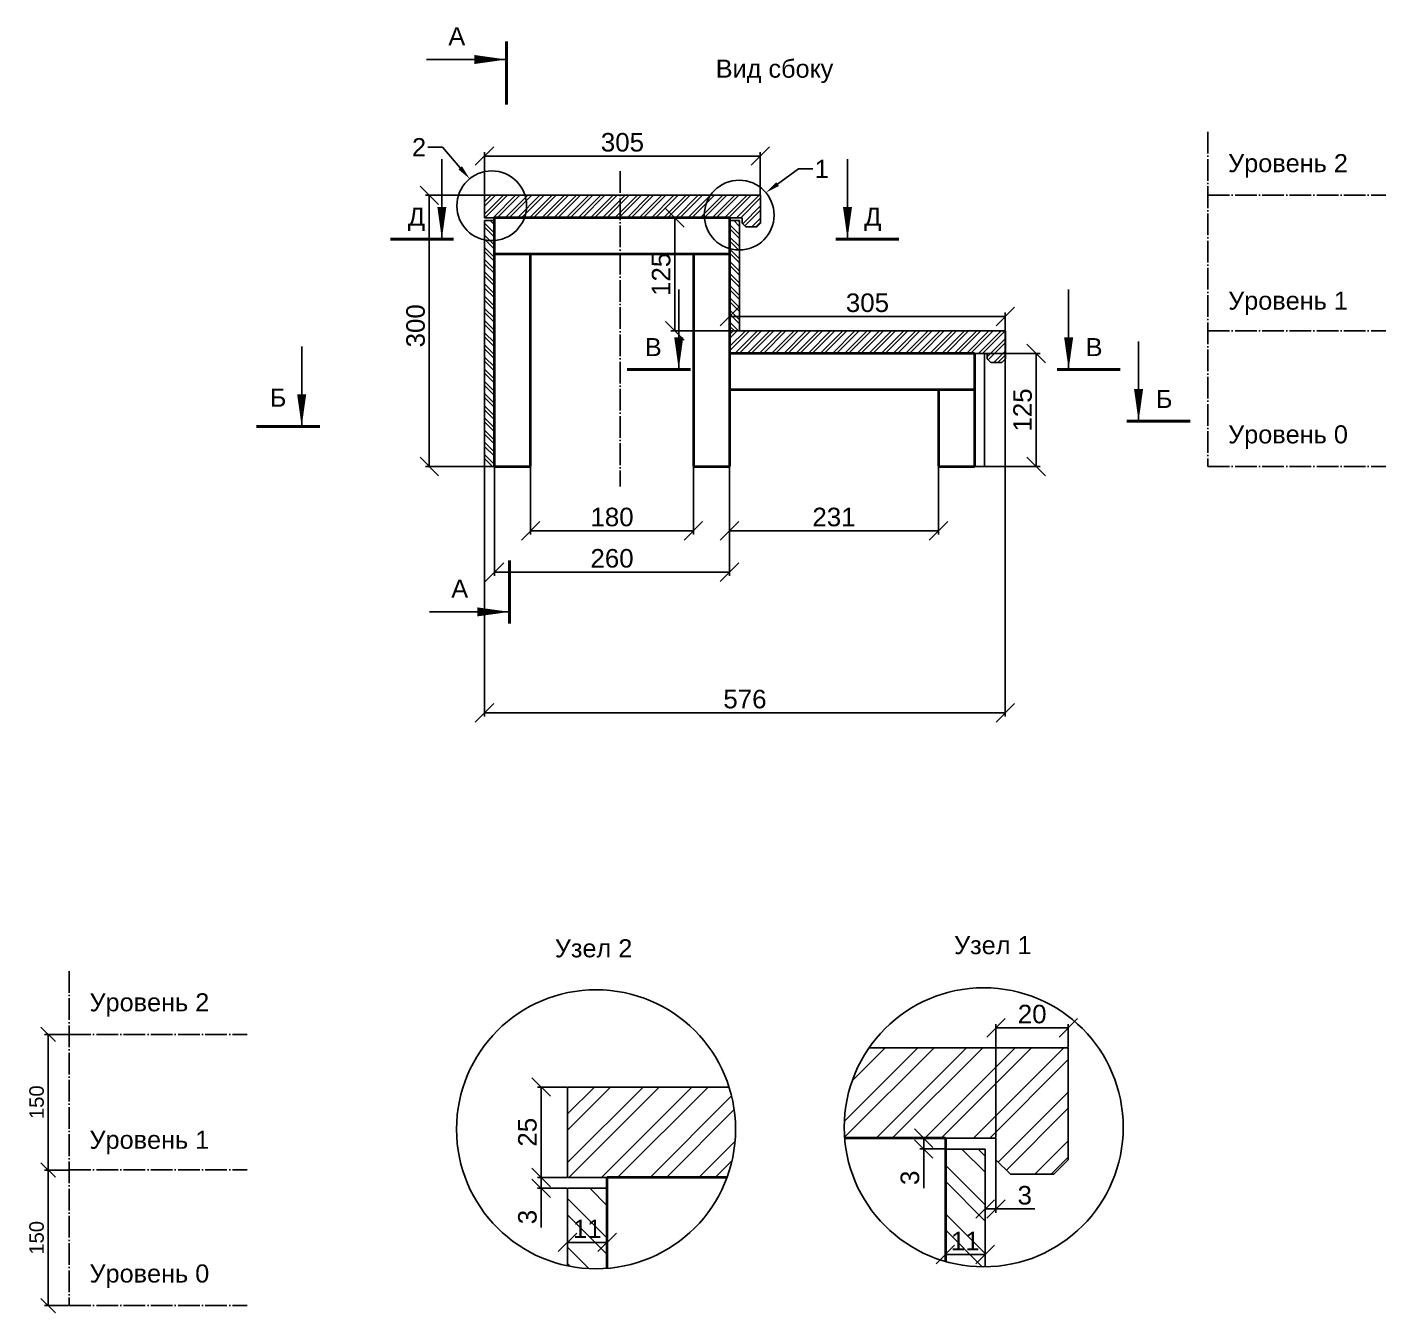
# Model space of a CAD drawing. Header units: millimetres. Extents: x 98348 to 106428, y 184127 to 187088.
# Drawn here: x 102972 to 104475, y 184261 to 185683 of the extents above; entities that cross this region are included whole.
import ezdxf
from ezdxf import colors
from ezdxf.entities.mleader import LeaderData, LeaderLine
from ezdxf.math import Vec2, Vec3

# ---------------------------------------------------------------- set-up
doc = ezdxf.new("R2010")
doc.units = ezdxf.units.MM
doc.linetypes.add('ACAD_ISO04W100', pattern=[30, 24, -3, 0, -3])
for name, color, linetype in [('Доска МПК 11х145х3000', 32, 'Continuous'), ('Заливка доски', 32, 'Continuous'), ('Заливка ступени', 52, 'Continuous'), ('Оси', 120, 'ACAD_ISO04W100'), ('Размеры', 140, 'Continuous'), ('Ступень СМ305', 52, 'Continuous')]:
    doc.layers.add(name, color=color, linetype=linetype)
doc.layers.add('Профиль 40x40', color=7, linetype='Continuous', lineweight=35)
doc.styles.get("Standard").update_dxf_attribs({"font": 'arial.ttf'})
doc.dimstyles.new('Копия Аннотативный', dxfattribs={"dimscale": 0, "dimtxt": 20.5, "dimasz": 20.5, "dimexe": 4.25, "dimexo": 0.625, "dimgap": 4.625, "dimtad": 1, "dimtxsty": 'Standard', "dimblk": 'OBLIQUE', "dimcen": 20.5, "dimclrd": 4, "dimclrt": 4, "dimadec": 0, "dimazin": 0, "dimtfac": 1, "dimtmove": 0, "dimatfit": 3, "dimfxl": 1, "dimtfillclr": 4, "dimarcsym": 0})

# ---------------------------------------------------------------- blocks, each defined once
blk = doc.blocks.new('Ступень из ДПК CM 305')
at = {"layer": 'Ступень СМ305'}
for p, q in [((103547.4, 186120.8), (103242.4, 186120.8)), ((103242.4, 186120.8), (103242.4, 186095.8)), ((103547.4, 186120.8), (103547.4, 186095.8)), ((103527.4, 186095.8), (103242.4, 186095.8)), ((103527.4, 186095.8), (103524.4, 186095.8)), ((103527.4, 186095.8), (103527.4, 186089.8)), ((103527.4, 186089.8), (103531.4, 186085.8)), ((103531.4, 186085.8), (103543.4, 186085.8)), ((103543.4, 186085.8), (103547.4, 186089.8)), ((103547.4, 186089.8), (103547.4, 186095.8))]:
    blk.add_line(p, q, dxfattribs=at)
blk = doc.blocks.new('_Oblique')
at = {"color": 0, "linetype": 'ByBlock', "lineweight": -2}
blk.add_line((-0.5, -0.5), (0.5, 0.5), dxfattribs=at)
blk = doc.blocks.new('*D45')
at = {"layer": 'Defpoints', "color": 0, "transparency": 16777216}
for p in [(103477.7, 185497.3), (103416.6, 185197.3), (103477.7, 185197.3)]:
    blk.add_point(p, dxfattribs=at)
at = {"layer": 'Размеры', "color": 0, "lineweight": -2, "transparency": 16777216}
for p, q in [((103477.1, 185497.3), (103412.3, 185497.3)), ((103477.1, 185197.3), (103412.3, 185197.3))]:
    blk.add_line(p, q, dxfattribs=at)
at = {"layer": 'Размеры', "color": 4, "lineweight": -2, "transparency": 16777216}
blk.add_line((103416.6, 185497.3), (103416.6, 185197.3), dxfattribs=at)
at = {"layer": 'Размеры', "color": 4, "lineweight": -2, "transparency": 16777216, "xscale": 20.5, "yscale": 20.5, "zscale": 20.5}
for p, rotation in [((103416.6, 185497.3), 90), ((103416.6, 185197.3), 270)]:
    blk.add_blockref('_Oblique', p, dxfattribs=dict(at, rotation=rotation))
at = {"layer": 'Размеры', "color": 4, "transparency": 16777216, "insert": (103401.5, 185352.9), "char_height": 20.5, "attachment_point": 5, "rotation": 90}
blk.add_mtext('300', dxfattribs=at)
blk = doc.blocks.new('*D47')
at = {"layer": 'Defpoints', "color": 0, "transparency": 16777216}
for p in [(103782.7, 185540.7), (103477.7, 185497.3), (103782.7, 185497.3)]:
    blk.add_point(p, dxfattribs=at)
at = {"layer": 'Заливка ступени', "color": 0, "lineweight": -2, "transparency": 16777216}
for p, q in [((103477.7, 185498), (103477.7, 185545)), ((103782.7, 185498), (103782.7, 185545))]:
    blk.add_line(p, q, dxfattribs=at)
at = {"layer": 'Заливка ступени', "color": 4, "lineweight": -2, "transparency": 16777216}
blk.add_line((103477.7, 185540.7), (103782.7, 185540.7), dxfattribs=at)
at = {"layer": 'Заливка ступени', "color": 4, "lineweight": -2, "transparency": 16777216, "xscale": 20.5, "yscale": 20.5, "zscale": 20.5, "rotation": 180}
blk.add_blockref('_Oblique', (103477.7, 185540.7), dxfattribs=at)
at = {"layer": 'Заливка ступени', "color": 4, "lineweight": -2, "transparency": 16777216, "xscale": 20.5, "yscale": 20.5, "zscale": 20.5}
blk.add_blockref('_Oblique', (103782.7, 185540.7), dxfattribs=at)
at = {"layer": 'Заливка ступени', "color": 4, "transparency": 16777216, "insert": (103630.2, 185555.8), "char_height": 20.5, "attachment_point": 5}
blk.add_mtext('305', dxfattribs=at)
blk = doc.blocks.new('*D48')
at = {"layer": 'Defpoints', "color": 0, "transparency": 16777216}
for p in [(104053.7, 185363.2), (103748.7, 185347.3), (104053.7, 185347.3)]:
    blk.add_point(p, dxfattribs=at)
at = {"layer": 'Размеры', "color": 0, "lineweight": -2, "transparency": 16777216}
for p, q in [((103748.7, 185348), (103748.7, 185367.5)), ((104053.7, 185348), (104053.7, 185367.5))]:
    blk.add_line(p, q, dxfattribs=at)
at = {"layer": 'Размеры', "color": 4, "lineweight": -2, "transparency": 16777216}
blk.add_line((103748.7, 185363.2), (104053.7, 185363.2), dxfattribs=at)
at = {"layer": 'Размеры', "color": 4, "lineweight": -2, "transparency": 16777216, "xscale": 20.5, "yscale": 20.5, "zscale": 20.5, "rotation": 180}
blk.add_blockref('_Oblique', (103748.7, 185363.2), dxfattribs=at)
at = {"layer": 'Размеры', "color": 4, "lineweight": -2, "transparency": 16777216, "xscale": 20.5, "yscale": 20.5, "zscale": 20.5}
blk.add_blockref('_Oblique', (104053.7, 185363.2), dxfattribs=at)
at = {"layer": 'Размеры', "color": 4, "transparency": 16777216, "insert": (103901.2, 185378.3), "char_height": 20.5, "attachment_point": 5}
blk.add_mtext('305', dxfattribs=at)
blk = doc.blocks.new('*D55')
at = {"layer": 'Defpoints', "color": 0, "transparency": 16777216}
for p in [(104019.7, 185322.3), (104019.7, 185197.3), (104087.9, 185197.3)]:
    blk.add_point(p, dxfattribs=at)
at = {"layer": 'Размеры', "color": 0, "lineweight": -2, "transparency": 16777216}
for p, q in [((104020.3, 185322.3), (104092.2, 185322.3)), ((104020.3, 185197.3), (104092.2, 185197.3))]:
    blk.add_line(p, q, dxfattribs=at)
at = {"layer": 'Размеры', "color": 4, "lineweight": -2, "transparency": 16777216}
blk.add_line((104087.9, 185322.3), (104087.9, 185197.3), dxfattribs=at)
at = {"layer": 'Размеры', "color": 4, "lineweight": -2, "transparency": 16777216, "xscale": 20.5, "yscale": 20.5, "zscale": 20.5}
for p, rotation in [((104087.9, 185322.3), 90), ((104087.9, 185197.3), 270)]:
    blk.add_blockref('_Oblique', p, dxfattribs=dict(at, rotation=rotation))
at = {"layer": 'Размеры', "color": 4, "transparency": 16777216, "insert": (104072.9, 185259.8), "char_height": 20.5, "attachment_point": 5, "rotation": 90}
blk.add_mtext('125', dxfattribs=at)
blk = doc.blocks.new('*D56')
at = {"layer": 'Defpoints', "color": 0, "transparency": 16777216}
for p in [(103748.7, 185472.3), (103688.2, 185347.3), (103748.7, 185347.3)]:
    blk.add_point(p, dxfattribs=at)
at = {"layer": 'Размеры', "color": 0, "lineweight": -2, "transparency": 16777216}
for p, q in [((103748.1, 185472.3), (103683.9, 185472.3)), ((103748.1, 185347.3), (103683.9, 185347.3))]:
    blk.add_line(p, q, dxfattribs=at)
at = {"layer": 'Размеры', "color": 4, "lineweight": -2, "transparency": 16777216}
blk.add_line((103688.2, 185472.3), (103688.2, 185347.3), dxfattribs=at)
at = {"layer": 'Размеры', "color": 4, "lineweight": -2, "transparency": 16777216, "xscale": 20.5, "yscale": 20.5, "zscale": 20.5}
for p, rotation in [((103688.2, 185472.3), 90), ((103688.2, 185347.3), 270)]:
    blk.add_blockref('_Oblique', p, dxfattribs=dict(at, rotation=rotation))
at = {"layer": 'Размеры', "color": 4, "transparency": 16777216, "insert": (103673.1, 185409.8), "char_height": 20.5, "attachment_point": 5, "rotation": 90}
blk.add_mtext('125', dxfattribs=at)
blk = doc.blocks.new('*D104')
at = {"layer": 'Defpoints', "color": 0, "transparency": 16777216}
for p in [(103569.4, 184410.9), (103540.3, 184398.9), (103569.4, 184398.9)]:
    blk.add_point(p, dxfattribs=at)
at = {"layer": 'Размеры', "color": 0, "lineweight": -2, "transparency": 16777216}
for p, q in [((103568.8, 184410.9), (103536.1, 184410.9)), ((103568.8, 184398.9), (103536.1, 184398.9))]:
    blk.add_line(p, q, dxfattribs=at)
at = {"layer": 'Размеры', "color": 4, "lineweight": -2, "transparency": 16777216}
for p, q in [((103540.3, 184410.9), (103540.3, 184398.9)), ((103540.3, 184398.9), (103540.3, 184355.7))]:
    blk.add_line(p, q, dxfattribs=at)
at = {"layer": 'Размеры', "color": 4, "lineweight": -2, "transparency": 16777216, "xscale": 20.5, "yscale": 20.5, "zscale": 20.5}
for p, rotation in [((103540.3, 184410.9), 90), ((103540.3, 184398.9), 270)]:
    blk.add_blockref('_Oblique', p, dxfattribs=dict(at, rotation=rotation))
at = {"layer": 'Размеры', "color": 4, "transparency": 16777216, "insert": (103525.2, 184367.1), "char_height": 20.5, "attachment_point": 5, "rotation": 90}
blk.add_mtext('3', dxfattribs=at)
blk = doc.blocks.new('*D105')
at = {"layer": 'Defpoints', "color": 0, "transparency": 16777216}
for p in [(103987.4, 184454.4), (103963.4, 184442.4), (103987.4, 184442.4)]:
    blk.add_point(p, dxfattribs=at)
at = {"layer": 'Размеры', "color": 0, "lineweight": -2, "transparency": 16777216}
for p, q in [((103986.7, 184454.4), (103959.2, 184454.4)), ((103986.7, 184442.4), (103959.2, 184442.4))]:
    blk.add_line(p, q, dxfattribs=at)
at = {"layer": 'Размеры', "color": 4, "lineweight": -2, "transparency": 16777216}
for p, q in [((103963.4, 184454.4), (103963.4, 184442.4)), ((103963.4, 184442.4), (103963.4, 184399.2))]:
    blk.add_line(p, q, dxfattribs=at)
at = {"layer": 'Размеры', "color": 4, "lineweight": -2, "transparency": 16777216, "xscale": 20.5, "yscale": 20.5, "zscale": 20.5}
for p, rotation in [((103963.4, 184454.4), 90), ((103963.4, 184442.4), 270)]:
    blk.add_blockref('_Oblique', p, dxfattribs=dict(at, rotation=rotation))
at = {"layer": 'Размеры', "color": 4, "transparency": 16777216, "insert": (103948.3, 184410.5), "char_height": 20.5, "attachment_point": 5, "rotation": 90}
blk.add_mtext('3', dxfattribs=at)
blk = doc.blocks.new('*D106')
at = {"layer": 'Defpoints', "color": 0, "transparency": 16777216}
for p in [(104031.4, 184442.4), (104043.4, 184442.4), (104043.4, 184376)]:
    blk.add_point(p, dxfattribs=at)
at = {"layer": 'Размеры', "color": 0, "lineweight": -2, "transparency": 16777216}
for p, q in [((104031.4, 184441.7), (104031.4, 184371.8)), ((104043.4, 184441.7), (104043.4, 184371.8))]:
    blk.add_line(p, q, dxfattribs=at)
at = {"layer": 'Размеры', "color": 4, "lineweight": -2, "transparency": 16777216}
for p, q in [((104031.4, 184376), (104043.4, 184376)), ((104043.4, 184376), (104086.5, 184376))]:
    blk.add_line(p, q, dxfattribs=at)
at = {"layer": 'Размеры', "color": 4, "lineweight": -2, "transparency": 16777216, "xscale": 20.5, "yscale": 20.5, "zscale": 20.5, "rotation": 180}
blk.add_blockref('_Oblique', (104031.4, 184376), dxfattribs=at)
at = {"layer": 'Размеры', "color": 4, "lineweight": -2, "transparency": 16777216, "xscale": 20.5, "yscale": 20.5, "zscale": 20.5}
blk.add_blockref('_Oblique', (104043.4, 184376), dxfattribs=at)
at = {"layer": 'Размеры', "color": 4, "transparency": 16777216, "insert": (104075.2, 184391.1), "char_height": 20.5, "attachment_point": 5}
blk.add_mtext('3', dxfattribs=at)
blk = doc.blocks.new('*D107')
at = {"layer": 'Defpoints', "color": 0, "transparency": 16777216}
for p in [(103540.3, 184510.9), (103569.4, 184510.9), (103569.4, 184410.9)]:
    blk.add_point(p, dxfattribs=at)
at = {"layer": 'Размеры', "color": 0, "lineweight": -2, "transparency": 16777216}
for p, q in [((103568.8, 184510.9), (103536.1, 184510.9)), ((103568.8, 184410.9), (103536.1, 184410.9))]:
    blk.add_line(p, q, dxfattribs=at)
at = {"layer": 'Размеры', "color": 4, "lineweight": -2, "transparency": 16777216}
blk.add_line((103540.3, 184410.9), (103540.3, 184510.9), dxfattribs=at)
at = {"layer": 'Размеры', "color": 4, "lineweight": -2, "transparency": 16777216, "xscale": 20.5, "yscale": 20.5, "zscale": 20.5}
for p, rotation in [((103540.3, 184510.9), 90), ((103540.3, 184410.9), 270)]:
    blk.add_blockref('_Oblique', p, dxfattribs=dict(at, rotation=rotation))
at = {"layer": 'Размеры', "color": 4, "transparency": 16777216, "insert": (103525.2, 184460.9), "char_height": 20.5, "attachment_point": 5, "rotation": 90}
blk.add_mtext('25', dxfattribs=at)
blk = doc.blocks.new('*D108')
at = {"layer": 'Defpoints', "color": 0, "transparency": 16777216}
for p in [(104043.4, 184576.4), (104123.4, 184554.4), (104043.4, 184454.4)]:
    blk.add_point(p, dxfattribs=at)
at = {"layer": 'Размеры', "color": 0, "lineweight": -2, "transparency": 16777216}
for p, q in [((104043.4, 184455), (104043.4, 184580.6)), ((104123.4, 184555), (104123.4, 184580.6))]:
    blk.add_line(p, q, dxfattribs=at)
at = {"layer": 'Размеры', "color": 4, "lineweight": -2, "transparency": 16777216}
blk.add_line((104123.4, 184576.4), (104043.4, 184576.4), dxfattribs=at)
at = {"layer": 'Размеры', "color": 4, "lineweight": -2, "transparency": 16777216, "xscale": 20.5, "yscale": 20.5, "zscale": 20.5, "rotation": 180}
blk.add_blockref('_Oblique', (104043.4, 184576.4), dxfattribs=at)
at = {"layer": 'Размеры', "color": 4, "lineweight": -2, "transparency": 16777216, "xscale": 20.5, "yscale": 20.5, "zscale": 20.5}
blk.add_blockref('_Oblique', (104123.4, 184576.4), dxfattribs=at)
at = {"layer": 'Размеры', "color": 4, "transparency": 16777216, "insert": (104083.4, 184591.5), "char_height": 20.5, "attachment_point": 5}
blk.add_mtext('20', dxfattribs=at)
blk = doc.blocks.new('*D109')
at = {"layer": 'Defpoints', "color": 0, "transparency": 16777216}
for p in [(103987.4, 184318), (104031.4, 184325.6), (104031.4, 184317.7)]:
    blk.add_point(p, dxfattribs=at)
at = {"layer": 'Размеры', "color": 0, "lineweight": -2, "transparency": 16777216}
for p, q in [((103987.4, 184318.6), (103987.4, 184329.8)), ((104031.4, 184318.3), (104031.4, 184329.8))]:
    blk.add_line(p, q, dxfattribs=at)
at = {"layer": 'Размеры', "color": 4, "lineweight": -2, "transparency": 16777216}
blk.add_line((103987.4, 184325.6), (104031.4, 184325.6), dxfattribs=at)
at = {"layer": 'Размеры', "color": 4, "lineweight": -2, "transparency": 16777216, "xscale": 20.5, "yscale": 20.5, "zscale": 20.5, "rotation": 180}
blk.add_blockref('_Oblique', (103987.4, 184325.6), dxfattribs=at)
at = {"layer": 'Размеры', "color": 4, "lineweight": -2, "transparency": 16777216, "xscale": 20.5, "yscale": 20.5, "zscale": 20.5}
blk.add_blockref('_Oblique', (104031.4, 184325.6), dxfattribs=at)
at = {"layer": 'Размеры', "color": 4, "transparency": 16777216, "insert": (104009.4, 184340.5), "char_height": 20.5, "attachment_point": 5}
blk.add_mtext('11', dxfattribs=at)
blk = doc.blocks.new('*D110')
at = {"layer": 'Defpoints', "color": 0, "transparency": 16777216}
for p in [(103613.4, 184339.1), (103569.4, 184313.2), (103613.4, 184310.4)]:
    blk.add_point(p, dxfattribs=at)
at = {"layer": 'Размеры', "color": 0, "lineweight": -2, "transparency": 16777216}
for p, q in [((103569.4, 184313.8), (103569.4, 184343.4)), ((103613.4, 184311), (103613.4, 184343.4))]:
    blk.add_line(p, q, dxfattribs=at)
at = {"layer": 'Размеры', "color": 4, "lineweight": -2, "transparency": 16777216}
blk.add_line((103569.4, 184339.1), (103613.4, 184339.1), dxfattribs=at)
at = {"layer": 'Размеры', "color": 4, "lineweight": -2, "transparency": 16777216, "xscale": 20.5, "yscale": 20.5, "zscale": 20.5, "rotation": 180}
blk.add_blockref('_Oblique', (103569.4, 184339.1), dxfattribs=at)
at = {"layer": 'Размеры', "color": 4, "lineweight": -2, "transparency": 16777216, "xscale": 20.5, "yscale": 20.5, "zscale": 20.5}
blk.add_blockref('_Oblique', (103613.4, 184339.1), dxfattribs=at)
at = {"layer": 'Размеры', "color": 4, "transparency": 16777216, "insert": (103591.4, 184354), "char_height": 20.5, "attachment_point": 5}
blk.add_mtext('11', dxfattribs=at)
blk = doc.blocks.new('*D124')
at = {"layer": 'Defpoints', "color": 0, "transparency": 16777216}
for p in [(103528.7, 185197.3), (103708.7, 185197.3), (103708.7, 185126.2)]:
    blk.add_point(p, dxfattribs=at)
at = {"layer": 'Размеры', "color": 0, "lineweight": -2, "transparency": 16777216}
for p, q in [((103528.7, 185196.7), (103528.7, 185121.9)), ((103708.7, 185196.7), (103708.7, 185121.9))]:
    blk.add_line(p, q, dxfattribs=at)
at = {"layer": 'Размеры', "color": 4, "lineweight": -2, "transparency": 16777216}
blk.add_line((103528.7, 185126.2), (103708.7, 185126.2), dxfattribs=at)
at = {"layer": 'Размеры', "color": 4, "lineweight": -2, "transparency": 16777216, "xscale": 20.5, "yscale": 20.5, "zscale": 20.5, "rotation": 180}
blk.add_blockref('_Oblique', (103528.7, 185126.2), dxfattribs=at)
at = {"layer": 'Размеры', "color": 4, "lineweight": -2, "transparency": 16777216, "xscale": 20.5, "yscale": 20.5, "zscale": 20.5}
blk.add_blockref('_Oblique', (103708.7, 185126.2), dxfattribs=at)
at = {"layer": 'Размеры', "color": 4, "transparency": 16777216, "insert": (103618.7, 185141.3), "char_height": 20.5, "attachment_point": 5}
blk.add_mtext('180', dxfattribs=at)
blk = doc.blocks.new('*D154')
at = {"layer": 'Defpoints', "color": 0, "transparency": 16777216}
for p in [(104053.7, 185347.3), (103477.7, 185197.3), (104053.7, 184924.8)]:
    blk.add_point(p, dxfattribs=at)
at = {"layer": 'Размеры', "color": 0, "lineweight": -2, "transparency": 16777216}
for p, q in [((104053.7, 185346.7), (104053.7, 184920.6)), ((103477.7, 185196.7), (103477.7, 184920.6))]:
    blk.add_line(p, q, dxfattribs=at)
at = {"layer": 'Размеры', "color": 4, "lineweight": -2, "transparency": 16777216}
blk.add_line((103477.7, 184924.8), (104053.7, 184924.8), dxfattribs=at)
at = {"layer": 'Размеры', "color": 4, "lineweight": -2, "transparency": 16777216, "xscale": 20.5, "yscale": 20.5, "zscale": 20.5, "rotation": 180}
blk.add_blockref('_Oblique', (103477.7, 184924.8), dxfattribs=at)
at = {"layer": 'Размеры', "color": 4, "lineweight": -2, "transparency": 16777216, "xscale": 20.5, "yscale": 20.5, "zscale": 20.5}
blk.add_blockref('_Oblique', (104053.7, 184924.8), dxfattribs=at)
at = {"layer": 'Размеры', "color": 4, "transparency": 16777216, "insert": (103765.7, 184939.9), "char_height": 20.5, "attachment_point": 5}
blk.add_mtext('576', dxfattribs=at)
blk = doc.blocks.new('*D155')
at = {"layer": 'Defpoints', "color": 0, "transparency": 16777216}
for p in [(103748.7, 185197.3), (103979.7, 185197.3), (103979.7, 185126.2)]:
    blk.add_point(p, dxfattribs=at)
at = {"layer": 'Размеры', "color": 0, "lineweight": -2, "transparency": 16777216}
for p, q in [((103748.7, 185196.7), (103748.7, 185121.9)), ((103979.7, 185196.7), (103979.7, 185121.9))]:
    blk.add_line(p, q, dxfattribs=at)
at = {"layer": 'Размеры', "color": 4, "lineweight": -2, "transparency": 16777216}
blk.add_line((103748.7, 185126.2), (103979.7, 185126.2), dxfattribs=at)
at = {"layer": 'Размеры', "color": 4, "lineweight": -2, "transparency": 16777216, "xscale": 20.5, "yscale": 20.5, "zscale": 20.5, "rotation": 180}
blk.add_blockref('_Oblique', (103748.7, 185126.2), dxfattribs=at)
at = {"layer": 'Размеры', "color": 4, "lineweight": -2, "transparency": 16777216, "xscale": 20.5, "yscale": 20.5, "zscale": 20.5}
blk.add_blockref('_Oblique', (103979.7, 185126.2), dxfattribs=at)
at = {"layer": 'Размеры', "color": 4, "transparency": 16777216, "insert": (103864.2, 185141.3), "char_height": 20.5, "attachment_point": 5}
blk.add_mtext('231', dxfattribs=at)
blk = doc.blocks.new('*D164')
at = {"layer": 'Defpoints', "color": 0, "transparency": 16777216}
for p in [(103018.3, 184569.1), (102995.1, 184419.1), (103018.3, 184419.1)]:
    blk.add_point(p, dxfattribs=at)
at = {"layer": 'Ступень СМ305', "color": 0, "lineweight": -2, "transparency": 16777216}
for p, q in [((103017.7, 184569.1), (102990.9, 184569.1)), ((103017.7, 184419.1), (102990.9, 184419.1))]:
    blk.add_line(p, q, dxfattribs=at)
at = {"layer": 'Ступень СМ305', "color": 4, "lineweight": -2, "transparency": 16777216}
blk.add_line((102995.1, 184569.1), (102995.1, 184419.1), dxfattribs=at)
at = {"layer": 'Ступень СМ305', "color": 4, "lineweight": -2, "transparency": 16777216, "xscale": 16, "yscale": 16, "zscale": 16}
for p, rotation in [((102995.1, 184569.1), 90), ((102995.1, 184419.1), 270)]:
    blk.add_blockref('_Oblique', p, dxfattribs=dict(at, rotation=rotation))
at = {"layer": 'Ступень СМ305', "color": 4, "transparency": 16777216, "insert": (102982.3, 184494.1), "char_height": 16, "attachment_point": 5, "rotation": 90}
blk.add_mtext('150', dxfattribs=at)
blk = doc.blocks.new('*D165')
at = {"layer": 'Defpoints', "color": 0, "transparency": 16777216}
for p in [(103017.7, 184419.1), (102995.1, 184269.1), (103018.3, 184269.1)]:
    blk.add_point(p, dxfattribs=at)
at = {"layer": 'Ступень СМ305', "color": 0, "lineweight": -2, "transparency": 16777216}
for p, q in [((103017.1, 184419.1), (102990.9, 184419.1)), ((103017.7, 184269.1), (102990.9, 184269.1))]:
    blk.add_line(p, q, dxfattribs=at)
at = {"layer": 'Ступень СМ305', "color": 4, "lineweight": -2, "transparency": 16777216}
blk.add_line((102995.1, 184419.1), (102995.1, 184269.1), dxfattribs=at)
at = {"layer": 'Ступень СМ305', "color": 4, "lineweight": -2, "transparency": 16777216, "xscale": 16, "yscale": 16, "zscale": 16}
for p, rotation in [((102995.1, 184419.1), 90), ((102995.1, 184269.1), 270)]:
    blk.add_blockref('_Oblique', p, dxfattribs=dict(at, rotation=rotation))
at = {"layer": 'Ступень СМ305', "color": 4, "transparency": 16777216, "insert": (102982.3, 184344.1), "char_height": 16, "attachment_point": 5, "rotation": 90}
blk.add_mtext('150', dxfattribs=at)
blk = doc.blocks.new('*D172')
at = {"layer": 'Defpoints', "color": 0, "transparency": 16777216}
for p in [(103488.7, 185197.3), (103748.7, 185197.3), (103748.7, 185080.5)]:
    blk.add_point(p, dxfattribs=at)
at = {"layer": 'Ступень СМ305', "color": 0, "lineweight": -2, "transparency": 16777216}
for p, q in [((103488.7, 185196.7), (103488.7, 185076.2)), ((103748.7, 185196.7), (103748.7, 185076.2))]:
    blk.add_line(p, q, dxfattribs=at)
at = {"layer": 'Ступень СМ305', "color": 4, "lineweight": -2, "transparency": 16777216}
blk.add_line((103488.7, 185080.5), (103748.7, 185080.5), dxfattribs=at)
at = {"layer": 'Ступень СМ305', "color": 4, "lineweight": -2, "transparency": 16777216, "xscale": 20.5, "yscale": 20.5, "zscale": 20.5, "rotation": 180}
blk.add_blockref('_Oblique', (103488.7, 185080.5), dxfattribs=at)
at = {"layer": 'Ступень СМ305', "color": 4, "lineweight": -2, "transparency": 16777216, "xscale": 20.5, "yscale": 20.5, "zscale": 20.5}
blk.add_blockref('_Oblique', (103748.7, 185080.5), dxfattribs=at)
at = {"layer": 'Ступень СМ305', "color": 4, "transparency": 16777216, "insert": (103618.7, 185095.6), "char_height": 20.5, "attachment_point": 5}
blk.add_mtext('260', dxfattribs=at)

msp = doc.modelspace()

# ---------------------------------------------------------------- hatches: boundary and pattern name
at = {"layer": 'Заливка доски'}
h = msp.add_hatch(dxfattribs=at)
h.set_pattern_fill('ANSI32', color=256, angle=90)
h.paths.add_polyline_path([(103488.717, 185469.345), (103477.717, 185469.345), (103477.717, 185197.345), (103488.717, 185197.345)])
h = msp.add_hatch(dxfattribs=at)
h.set_pattern_fill('ANSI32', color=256, angle=90)
h.paths.add_polyline_path([(103759.717, 185469.345), (103748.717, 185469.345), (103748.717, 185347.344), (103759.717, 185347.344)])
at = {"layer": 'Заливка ступени'}
h = msp.add_hatch(dxfattribs=at)
h.set_pattern_fill('ANSI32', color=256, angle=180)
h.paths.add_polyline_path([(103782.717, 185497.345), (103477.717, 185497.345), (103477.717, 185472.345), (103762.717, 185472.345), (103762.717, 185466.345), (103766.717, 185462.345), (103778.717, 185462.345), (103782.717, 185466.345), (103782.717, 185472.345)])
h.paths.add_polyline_path([(104053.717, 185347.344), (103748.717, 185347.344), (103748.717, 185322.344), (104033.717, 185322.344), (104033.717, 185316.344), (104037.717, 185312.344), (104049.717, 185312.344), (104053.717, 185316.344), (104053.717, 185322.344)])

# ---------------------------------------------------------------- linework, layer by layer
at = {"layer": 'Defpoints'}
for p, q in [((103488.717, 185472.345), (103488.717, 185197.345)), ((103613.421, 184410.898), (103613.421, 184310.372))]:
    msp.add_line(p, q, dxfattribs=at)
at = {"layer": 'Доска МПК 11х145х3000'}
for p, q in [((103748.717, 185472.345), (103748.717, 185347.344)), ((103748.717, 185469.345), (103759.717, 185469.345)), ((103759.717, 185469.345), (103759.717, 185347.344)), ((103759.717, 185347.344), (103748.717, 185347.344)), ((104019.717, 185322.344), (104019.717, 185197.345)), ((104019.717, 185322.344), (104030.717, 185322.344)), ((104030.717, 185322.344), (104030.717, 185197.345)), ((104030.717, 185197.345), (104019.717, 185197.345)), ((103987.365, 184454.351), (103987.365, 184318.004)), ((103987.365, 184442.351), (104031.365, 184442.351)), ((104031.365, 184442.351), (104031.365, 184312.049)), ((103569.421, 184313.159), (103569.421, 184398.898)), ((103569.421, 184398.898), (103613.421, 184398.898)), ((103613.421, 184398.898), (103613.421, 184310.372))]:
    msp.add_line(p, q, dxfattribs=at)
msp.add_lwpolyline([(103488.717, 185197.345), (103477.717, 185197.345), (103477.717, 185469.345), (103488.717, 185469.345)], close=True, dxfattribs=at)
at = {"layer": 'Заливка доски', "linetype": 'Continuous'}
for p, q in [((104031.365, 184416.578), (104005.593, 184442.351)), ((104031.365, 184434.539), (104023.553, 184442.351)), ((104031.365, 184380.657), (103987.365, 184424.657)), ((104031.365, 184362.697), (103987.365, 184406.697)), ((103613.421, 184343.574), (103569.421, 184387.574)), ((103613.421, 184379.495), (103594.017, 184398.898)), ((103613.421, 184397.455), (103611.978, 184398.898)), ((103613.421, 184325.613), (103569.421, 184369.613)), ((104031.365, 184326.776), (103987.365, 184370.776)), ((104028.13, 184312.051), (103987.365, 184352.815)), ((103593.025, 184310.088), (103569.421, 184333.692)), ((103572.631, 184312.522), (103569.421, 184315.732))]:
    msp.add_line(p, q, dxfattribs=at)
at = {"layer": 'Заливка ступени', "linetype": 'Continuous'}
for p, q in [((103956.871, 184554.351), (103875.686, 184473.166)), ((103974.831, 184554.351), (103875.921, 184455.441)), ((103920.95, 184554.351), (103884.345, 184517.746)), ((104010.752, 184554.351), (103910.752, 184454.351)), ((104028.713, 184554.351), (103928.713, 184454.351)), ((104064.634, 184554.351), (103964.634, 184454.351)), ((104082.594, 184554.351), (103982.594, 184454.351)), ((104118.515, 184554.351), (104018.515, 184454.351)), ((104123.365, 184541.24), (104036.476, 184454.351)), ((103617.137, 184510.898), (103569.421, 184463.182)), ((103653.058, 184510.898), (103569.421, 184427.261)), ((103599.177, 184510.898), (103569.421, 184481.142)), ((103671.019, 184510.898), (103571.019, 184410.898)), ((103706.94, 184510.898), (103606.94, 184410.898)), ((103724.9, 184510.898), (103624.9, 184410.898)), ((103750.929, 184501.006), (103660.821, 184410.898)), ((104123.365, 184505.319), (104045.881, 184427.835)), ((103753.842, 184485.959), (103678.782, 184410.898)), ((104123.365, 184487.359), (104054.861, 184418.855)), ((103754.822, 184451.018), (103714.703, 184410.898)), ((104123.365, 184451.438), (104086.278, 184414.351)), ((104123.365, 184433.477), (104104.239, 184414.351)), ((103751.487, 184429.722), (103732.663, 184410.898))]:
    msp.add_line(p, q, dxfattribs=at)
at = {"layer": 'Оси'}
for p, q in [((104277.707, 185567.396), (104277.707, 185197.345)), ((103627.717, 185523.926), (103627.717, 185175.032)), ((104277.707, 185497.345), (104474.571, 185497.345)), ((104277.707, 185347.344), (104474.571, 185347.344)), ((104277.707, 185197.345), (104474.571, 185197.345)), ((103018.304, 184639.192), (103018.304, 184269.141)), ((103018.304, 184569.141), (103215.168, 184569.141)), ((103018.304, 184419.14), (103215.168, 184419.14)), ((103018.304, 184269.141), (103215.168, 184269.141))]:
    msp.add_line(p, q, dxfattribs=at)
at = {"layer": 'Профиль 40x40'}
for p, q in [((103488.717, 185197.345), (103488.717, 185472.345)), ((103748.717, 185472.345), (103488.717, 185472.345)), ((103748.717, 185472.345), (103748.717, 185197.345)), ((103488.717, 185432.345), (103748.717, 185432.345)), ((103528.717, 185197.345), (103528.717, 185432.345)), ((103708.717, 185432.345), (103708.717, 185197.345)), ((104019.717, 185322.344), (103748.717, 185322.344)), ((104019.717, 185322.344), (104019.717, 185197.345)), ((103748.717, 185282.344), (104019.717, 185282.344)), ((103979.717, 185282.344), (103979.717, 185197.345)), ((103488.717, 185197.345), (103528.717, 185197.345)), ((103708.717, 185197.345), (103748.717, 185197.345)), ((103979.717, 185197.345), (104019.717, 185197.345)), ((103987.365, 184454.351), (103876.003, 184454.351)), ((103987.365, 184454.351), (103987.365, 184318.004)), ((103613.421, 184310.372), (103613.421, 184410.898)), ((103745.892, 184410.898), (103613.421, 184410.898))]:
    msp.add_line(p, q, dxfattribs=at)
at = {"layer": 'Размеры', "color": 2, "lineweight": 40}
for p, q in [((103501.984, 185667.39), (103501.984, 185597.587)), ((103373.536, 185448.868), (103443.338, 185448.868)), ((103936.096, 185448.868), (103866.293, 185448.868)), ((103635.554, 185304.595), (103705.357, 185304.595)), ((104180.687, 185304.595), (104110.885, 185304.595)), ((104258.041, 185247.267), (104188.238, 185247.267)), ((103295.358, 185241.5), (103225.556, 185241.5)), ((103505.234, 185093.419), (103505.234, 185023.616))]:
    msp.add_line(p, q, dxfattribs=at)
at = {"layer": 'Размеры', "color": 2}
for p, q in [((103501.984, 185647.469), (103413.52, 185647.469)), ((103430.478, 185448.868), (103430.478, 185537.332)), ((103879.153, 185448.868), (103879.153, 185537.332)), ((103692.496, 185304.595), (103692.496, 185393.059)), ((104123.745, 185304.595), (104123.745, 185393.059)), ((104201.099, 185247.267), (104201.099, 185335.731)), ((103275.437, 185241.5), (103275.437, 185329.964)), ((103505.234, 185036.477), (103416.769, 185036.477))]:
    msp.add_line(p, q, dxfattribs=at)
at = {"layer": 'Размеры'}
for p, q in [((104019.717, 185197.345), (104030.717, 185197.345)), ((103984.865, 184454.351), (103876.003, 184454.351))]:
    msp.add_line(p, q, dxfattribs=at)
at = {"layer": 'Размеры', "color": 2}
for points in [[(103501.984, 185647.469, 0, 10, 0), (103466.373, 185647.469, 10, 10, 0)], [(103430.478, 185448.868, 0, 10, 0), (103430.478, 185484.478, 10, 10, 0)], [(103879.153, 185448.868, 0, 10, 0), (103879.153, 185484.478, 10, 10, 0)], [(103692.496, 185304.595, 0, 10, 0), (103692.496, 185340.205, 10, 10, 0)], [(104123.745, 185304.595, 0, 10, 0), (104123.745, 185340.205, 10, 10, 0)], [(103275.437, 185241.5, 0, 10, 0), (103275.437, 185277.11, 10, 10, 0)], [(104201.099, 185247.267, 0, 10, 0), (104201.099, 185282.878, 10, 10, 0)], [(103505.234, 185036.477, 0, 10, 0), (103469.623, 185036.477, 10, 10, 0)]]:
    msp.add_lwpolyline(points, format="xyseb", dxfattribs=at)
at = {"layer": 'Размеры', "color": 2, "const_width": 5}
for points in [[(103501.984, 185610.448), (103501.984, 185610.448)], [(103430.478, 185448.868), (103430.478, 185448.868)], [(103879.153, 185448.868), (103879.153, 185448.868)], [(103692.496, 185304.595), (103692.496, 185304.595)], [(104123.745, 185304.595), (104123.745, 185304.595)], [(103312.458, 185241.5), (103312.458, 185241.5)], [(104201.099, 185247.267), (104201.099, 185247.267)], [(103505.234, 185036.477), (103505.234, 185036.477)]]:
    msp.add_lwpolyline(points, dxfattribs=at)
at = {"layer": 'Размеры'}
for centre, radius in [((103485.63, 185485.668), 38.578), ((103759.337, 185475.346), 38.578), ((103601.074, 184464.189), 154.312), ((104029.847, 184466.353), 154.312)]:
    msp.add_circle(centre, radius, dxfattribs=at)
at = {"layer": 'Ступень СМ305'}
for p, q in [((104123.365, 184554.351), (103903.085, 184554.351)), ((104123.365, 184554.351), (104123.365, 184454.351)), ((103748.146, 184510.898), (103569.421, 184510.898)), ((103569.421, 184510.898), (103569.421, 184410.898)), ((104043.365, 184454.351), (103876.003, 184454.351)), ((104043.365, 184454.351), (104031.365, 184454.351)), ((104043.365, 184454.351), (104043.365, 184430.351)), ((104123.365, 184430.351), (104123.365, 184454.351)), ((104043.365, 184430.351), (104059.365, 184414.351)), ((104107.365, 184414.351), (104123.365, 184430.351)), ((103745.892, 184410.898), (103569.421, 184410.898)), ((104059.365, 184414.351), (104107.365, 184414.351))]:
    msp.add_line(p, q, dxfattribs=at)

# ---------------------------------------------------------------- block references
for p in [(235.343, -623.472), (506.343, -773.473)]:
    msp.add_blockref('Ступень из ДПК CM 305', p, dxfattribs=at)

# ---------------------------------------------------------------- texts
at = {"layer": 'Оси'}
for s, p in [('Уровень 2', (104300.164, 185522.853)), ('Уровень 1', (104300.164, 185370.78)), ('Уровень 0', (104300.164, 185222.853)), ('Уровень 2', (103040.762, 184594.649)), ('Уровень 1', (103040.762, 184442.576)), ('Уровень 0', (103040.762, 184294.649))]:
    msp.add_text(s, height=20, dxfattribs=at).set_placement(p)
at = {"layer": 'Размеры'}
msp.add_text('Вид сбоку', height=20, dxfattribs=at).set_placement((103733.421, 185627.36))
at = {"layer": 'Размеры', "color": 2, "char_height": 20}
for s, insert, attachment_point in [('А', (103456.34, 185683.24), 3), ('Д', (103392.984, 185483.635), 1), ('Д', (103916.647, 185483.635), 3), ('В', (103655.003, 185339.362), 1), ('В', (104161.239, 185339.362), 3), ('Б', (103258.555, 185283.43), 3), ('Б', (104238.592, 185282.034), 3), ('А', (103459.589, 185072.249), 3)]:
    msp.add_mtext(s, dxfattribs=dict(at, insert=insert, attachment_point=attachment_point))
at = {"layer": 'Размеры', "char_height": 20, "attachment_point": 3}
for s, insert in [('Узел 2', (103641.146, 184674.393)), ('Узел 1', (104082.728, 184677.884))]:
    msp.add_mtext(s, dxfattribs=dict(at, insert=insert))

# ---------------------------------------------------------------- dimensions: what is measured, and where the dimension line sits
at = {"layer": 'Заливка ступени'}
dim = msp.add_linear_dim(base=(103782.717, 185540.737), p1=(103477.717, 185497.345), p2=(103782.717, 185497.345), dimstyle='Копия Аннотативный', dxfattribs=at)
dim.commit()
dim.dimension.update_dxf_attribs({"geometry": '*D47', "text_midpoint": (103630.217, 185555.836)})
at = {"layer": 'Размеры'}
dim = msp.add_linear_dim(base=(103416.582, 185197.345), p1=(103477.717, 185497.345), p2=(103477.717, 185197.345), angle=90, dimstyle='Копия Аннотативный', dxfattribs=at)
dim.commit()
dim.dimension.update_dxf_attribs({"geometry": '*D45', "text_midpoint": (103416.582, 185352.919), "dimtype": 160})
for base, p1, p2, picture, middle in [((103688.187, 185347.344), (103748.717, 185472.345), (103748.717, 185347.344), '*D56', (103673.096, 185409.844)), ((104087.943, 185197.345), (104019.717, 185322.344), (104019.717, 185197.345), '*D55', (104072.851, 185259.844))]:
    dim = msp.add_linear_dim(base=base, p1=p1, p2=p2, angle=90, dimstyle='Копия Аннотативный', dxfattribs=at)
    dim.commit()
    dim.dimension.update_dxf_attribs({"geometry": picture, "text_midpoint": middle})
for base, p1, p2, picture, middle in [((104053.717, 185363.217), (103748.717, 185347.344), (104053.717, 185347.344), '*D48', (103901.217, 185378.316)), ((104053.717, 184924.849), (103477.717, 185197.345), (104053.717, 185347.344), '*D154', (103765.717, 184939.941)), ((103708.717, 185126.179), (103528.717, 185197.345), (103708.717, 185197.345), '*D124', (103618.717, 185141.27)), ((103979.717, 185126.179), (103748.717, 185197.345), (103979.717, 185197.345), '*D155', (103864.217, 185141.277))]:
    dim = msp.add_linear_dim(base=base, p1=p1, p2=p2, dimstyle='Копия Аннотативный', dxfattribs=at)
    dim.commit()
    dim.dimension.update_dxf_attribs({"geometry": picture, "text_midpoint": middle})
for base, p1, p2, text, picture, middle in [((104043.365, 184576.375), (104123.365, 184554.351), (104043.365, 184454.351), '20', '*D108', (104083.365, 184591.467)), ((104043.365, 184376.045), (104031.365, 184442.351), (104043.365, 184442.351), '3', '*D106', (104075.203, 184391.144)), ((103613.421, 184339.117), (103569.421, 184313.159), (103613.421, 184310.372), '11', '*D110', (103591.421, 184354.034)), ((104031.365, 184325.567), (103987.365, 184318.004), (104031.365, 184317.684), '11', '*D109', (104009.365, 184340.484))]:
    dim = msp.add_linear_dim(base=base, p1=p1, p2=p2, text=text, dimstyle='Копия Аннотативный', dxfattribs=at)
    dim.commit()
    dim.dimension.update_dxf_attribs({"geometry": picture, "text_midpoint": middle})
for base, p1, p2, text, picture, middle in [((103540.308, 184510.898), (103569.421, 184410.898), (103569.421, 184510.898), '25', '*D107', (103525.216, 184460.898)), ((103963.433, 184442.351), (103987.365, 184454.351), (103987.365, 184442.351), '3', '*D105', (103948.334, 184410.514)), ((103540.308, 184398.898), (103569.421, 184410.898), (103569.421, 184398.898), '3', '*D104', (103525.209, 184367.061))]:
    dim = msp.add_linear_dim(base=base, p1=p1, p2=p2, angle=90, text=text, dimstyle='Копия Аннотативный', dxfattribs=at)
    dim.commit()
    dim.dimension.update_dxf_attribs({"geometry": picture, "text_midpoint": middle})
at = {"layer": 'Ступень СМ305'}
dim = msp.add_linear_dim(base=(103748.717, 185080.495), p1=(103488.717, 185197.345), p2=(103748.717, 185197.345), dimstyle='Копия Аннотативный', dxfattribs=at)
dim.commit()
dim.dimension.update_dxf_attribs({"geometry": '*D172', "text_midpoint": (103618.717, 185095.587)})
for base, p1, p2, picture, middle in [((102995.121, 184419.14), (103018.304, 184569.141), (103018.304, 184419.14), '*D164', (102982.327, 184494.14)), ((102995.121, 184269.141), (103017.679, 184419.14), (103018.304, 184269.141), '*D165', (102982.327, 184344.14))]:
    dim = msp.add_linear_dim(base=base, p1=p1, p2=p2, angle=90, dimstyle='Копия Аннотативный', override={"dimtxt": 16, "dimasz": 16}, dxfattribs=at)
    dim.commit()
    dim.dimension.update_dxf_attribs({"geometry": picture, "text_midpoint": middle})

# ---------------------------------------------------------------- leaders
at = {"layer": 'Размеры'}
ml = msp.add_multileader_mtext('Standard', dxfattribs=at)
ml.set_content('2', color=256)
ml.set_leader_properties()
ml.build(insert=Vec2(0, 0))
ml.multileader.update_dxf_attribs({"dogleg_length": 16, "arrow_head_size": 16})
ctx = ml.context
ctx.base_point, ctx.char_height, ctx.arrow_head_size, ctx.plane_origin = Vec3(103397.815, 185550.553), 20, 16, Vec3(103403.708, 185539.25)
ctx.text_align_type = 2
notes = []
notes.append((ctx, [(1, (1, 1, 0), (103431.062, 185550.553), (-1, 0), 16, [(0, [(103461.215, 185515.537)], 0, [])])]))
ctx.mtext.insert, ctx.mtext.alignment, ctx.mtext.flow_direction = Vec3(103413.062, 185560.553), 3, 5
ml = msp.add_multileader_mtext('Standard', dxfattribs=at)
ml.set_content('1', color=256)
ml.set_leader_properties()
ml.build(insert=Vec2(0, 0))
ml.multileader.update_dxf_attribs({"dogleg_length": 16, "arrow_head_size": 16})
ctx = ml.context
ctx.base_point, ctx.char_height, ctx.arrow_head_size, ctx.plane_origin = Vec3(103840.914, 185526.516), 20, 16, Vec3(103803.355, 185497.297)
notes.append((ctx, [(0, (1, 1, 0), (103824.914, 185526.516), (1, 0), 16, [(0, [(103788.844, 185500.198)], 0, [])])]))
ctx.mtext.insert, ctx.mtext.flow_direction = Vec3(103842.914, 185536.516), 5
for ctx, leaders in notes:
    for number, flags, end, landing, length, lines in leaders:
        leader = LeaderData()
        leader.index, (leader.has_last_leader_line, leader.has_dogleg_vector, leader.attachment_direction) = number, flags
        leader.last_leader_point, leader.dogleg_vector, leader.dogleg_length = Vec3(end), Vec3(landing), length
        for number, points, colour, breaks in lines:
            line = LeaderLine()
            line.index, line.vertices, line.color, line.breaks = number, Vec3.list(points), colors.encode_raw_color(colour), breaks
            leader.lines.append(line)
        ctx.leaders.append(leader)

doc.saveas('drawing.dxf')
